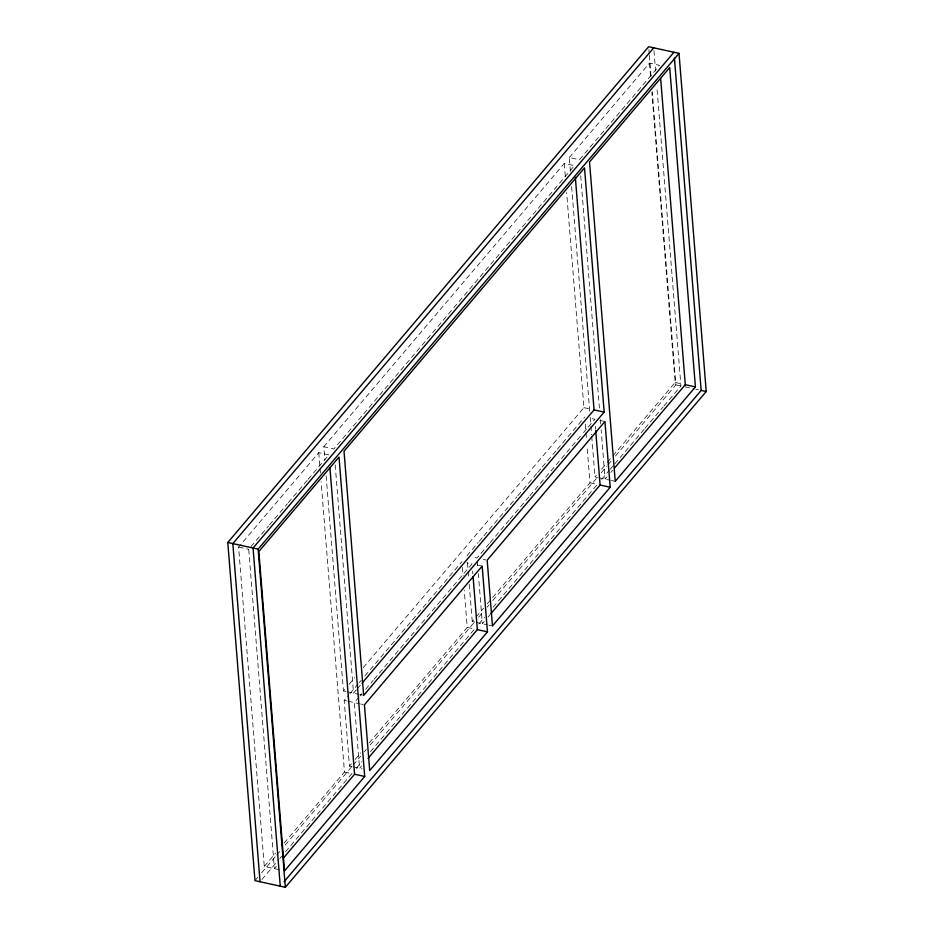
<?xml version="1.0" encoding="UTF-8"?>
<svg xmlns="http://www.w3.org/2000/svg" width="934" height="934" viewBox="0 0 934 934"><rect width="100%" height="100%" fill="white"/><g stroke="black" fill="none" stroke-linecap="round" stroke-linejoin="round"><path stroke-width="0.7" stroke-dasharray="4.67 3.5" d="M279.476 869.788L264.299 866.448L238.602 547.079L318.774 452.651L328.885 454.87M323.783 446.744L564.288 163.438L574.41 165.668L333.893 448.962L323.783 446.744L324.834 459.832M569.296 157.542L649.469 63.103L659.591 65.333L579.419 159.761L569.296 157.542L570.464 172.054M276.301 866.448L274.409 868.667L248.713 549.309L268.525 525.97M269.471 524.861L287.392 503.753M288.326 502.644L307.193 480.426M308.138 479.305L327.005 457.088M345.965 691.522L343.432 690.973L345.323 688.743M349.094 684.307L354.745 677.64M363.244 667.635L583.937 407.668L566.634 192.521M352.013 766.674L349.479 766.114L344.191 700.36L348.896 694.814M349.841 693.705L358.317 683.723M359.263 682.602L361.143 680.384M364.914 675.947L461.933 561.661M466.942 555.765L478.255 542.444M479.189 541.335L482.96 536.898M483.905 535.789L516.876 496.946M517.81 495.837L536.653 473.643M537.599 472.534L541.37 468.097M542.304 466.988L556.431 450.351M557.376 449.242L584.696 417.054M356.379 689.852L353.542 693.191L335.072 463.509M357.325 688.743L361.096 684.307M359.018 697.033L354.301 702.578L359.59 768.332L361.481 766.114M359.952 695.923L361.843 693.705M365.603 689.269L373.145 680.396M374.09 679.287L472.055 563.879L467 562.77M489.311 543.553L477.064 557.983L472.009 556.874M490.245 542.444L509.088 520.25M510.034 519.141L528.877 496.958M529.812 495.849L582.571 433.703M583.505 432.594L587.276 428.157M588.222 427.048L594.806 419.284L589.751 418.175M264.299 866.448L275.612 853.116M284.099 843.122L344.471 772.021L321.109 481.675M349.479 766.114L351.359 763.895M355.13 759.459L360.781 752.804M369.257 742.81L467.222 627.414L464.233 590.253M474.764 622.067L472.242 621.507L475.067 618.18M476.001 617.07L483.543 608.197M487.314 603.761L589.984 482.808L586.996 445.646M597.527 477.461L594.993 476.912L597.83 473.573M601.601 469.137L606.318 463.579M607.263 462.47L611.968 456.913M612.914 455.804L675.165 382.473L651.804 92.139M254.982 880.634L257.819 877.295M261.59 872.858L275.752 856.174M276.686 855.065L280.469 850.617M285.185 845.06L352.188 766.137M353.134 765.028L360.676 756.131M364.458 751.683L366.338 749.465M370.121 745.017L474.869 621.624M478.64 617.187L483.357 611.63M487.139 607.182L489.019 604.952M492.802 600.504L597.55 477.122M601.321 472.674L606.983 466.008M607.929 464.887L611.7 460.45M615.483 456.002L675.877 384.855L652.282 91.695M261.929 879.524L278.916 859.514M279.861 858.404L281.753 856.174M285.524 851.738L352.527 772.803M356.298 768.367L361.96 761.689M370.459 751.683L475.208 628.302M478.979 623.854L484.641 617.187M493.14 607.182L597.888 483.789M601.659 479.34L609.213 470.444M610.159 469.335L613.93 464.887M614.876 463.778L624.309 452.663M625.255 451.554L644.133 429.325M645.067 428.204L663 407.084M663.946 405.975L680.933 385.964L656.882 86.99M484.232 621.519L482.353 623.737L478.325 573.709M488.003 617.07L489.895 614.852M606.995 476.912L605.115 479.13L601.146 429.768M610.766 472.464L612.657 470.246M675.165 382.473L682.754 384.143M675.877 384.855L680.933 385.964M684.984 386.851L694.417 388.929M695.772 389.221L698.469 389.817M583.937 407.668L591.526 409.337M599.873 420.393L604.928 421.503M598.787 477.741L610.171 480.239M611.431 480.52L615.226 481.349M589.984 482.808L597.573 484.477M483.38 559.373L485.913 559.921M477.111 564.988L482.166 566.109M238.602 547.079L248.713 549.309M476.036 622.348L487.408 624.846M488.68 625.126L492.463 625.955M467.222 627.414L474.811 629.084M347.226 691.802L358.609 694.301M359.87 694.581L362.404 695.13M344.191 700.36L346.712 700.92M347.985 701.201L359.356 703.699M360.629 703.967L363.151 704.528M353.274 766.942L362.123 768.892M344.471 772.021L352.06 773.679M653.963 50.716L655.598 71.031M648.896 49.607L649.247 53.962M649.364 55.41L651.115 77.172M649.469 63.103L650.636 77.627M580.703 175.732L599.394 407.995M600.329 419.611L600.679 423.966M595.39 426.429L595.612 429.29M571.631 186.578L589.739 411.579M590.206 417.393L590.79 424.655M590.907 426.102L591.607 434.812M591.724 436.26L594.993 476.912M564.288 163.438L565.339 176.526M585.268 424.211L585.851 431.356M585.957 432.781L586.54 439.926M477.297 560.844L477.869 567.989M472.627 571.036L472.861 573.885M467.525 562.91L468.097 570.055M468.214 571.48L468.67 577.2M469.242 584.345L472.242 621.507M462.4 567.382L463.089 575.951M326.118 475.815L343.432 690.973M318.774 452.651L319.942 467.163M320.058 468.611L320.409 472.966"/><path stroke-width="1.4" d="M227.779 542.479L648.663 46.7L679.018 53.366L706.221 391.521L285.337 887.3L254.982 880.634L227.779 542.479L258.123 549.145L679.018 53.366M653.73 47.809L232.835 543.588L260.049 881.743M673.951 52.257L253.067 548.036L280.27 886.191M362.042 683.186L594.059 409.886L575.344 177.297M604.17 412.104L363.665 695.41L344.016 451.192L584.521 167.887L604.17 412.104L594.059 409.886M283.843 857.564L354.581 774.239L329.936 467.934M368.066 758.35L477.344 629.633L473.083 576.745M490.829 613.743L600.107 485.038L595.729 430.714M614.549 468.016L685.287 384.691L660.642 78.398M364.704 776.458L284.531 870.897L258.835 551.527L339.007 457.088L364.704 776.458L354.581 774.239M487.455 631.863L369.712 770.562L364.423 704.808L482.166 566.109L487.455 631.863L477.344 629.633M610.217 487.256L492.463 625.955L487.174 560.202L604.928 421.503L610.217 487.256L600.107 485.038M695.398 386.921L615.226 481.349L589.529 161.979L669.701 67.552L695.398 386.921L685.287 384.691M284.053 881.743L701.165 390.412L674.418 58.06M701.165 390.412L706.221 391.521M258.123 549.145L285.337 887.3"/></g></svg>
